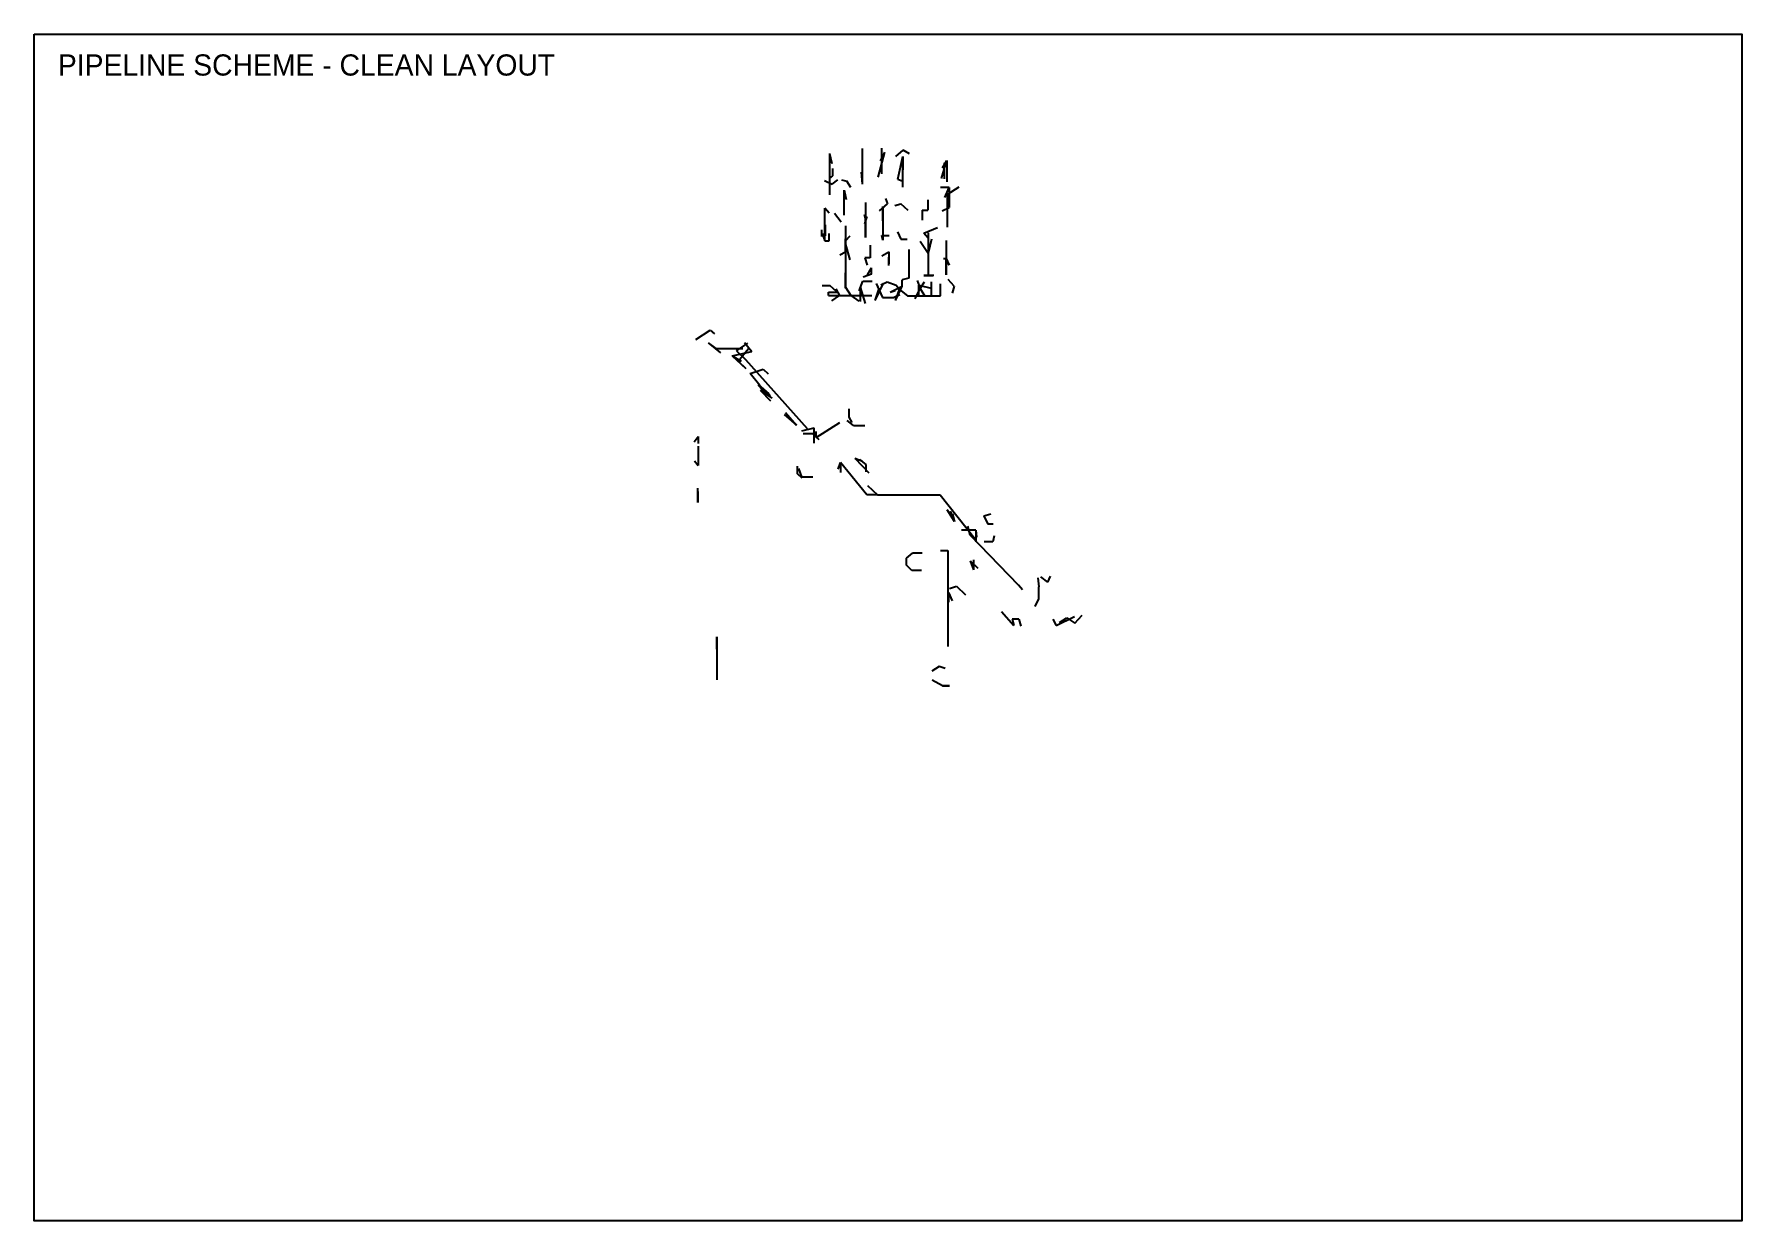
# Model space of a CAD drawing. Header units: millimetres. Extents: x 8 to 412, y 8 to 289.
import ezdxf

# ---------------------------------------------------------------- set-up
doc = ezdxf.new("R2010")
doc.units = ezdxf.units.MM
for name, color, linetype in [('NOTES', 8, 'CONTINUOUS'), ('PIPE_MAIN', 7, 'CONTINUOUS'), ('SHEET', 7, 'CONTINUOUS')]:
    doc.layers.add(name, color=color, linetype=linetype)

msp = doc.modelspace()

# ---------------------------------------------------------------- linework, layer by layer
at = {"layer": 'PIPE_MAIN'}
for points in [[(196.227, 260.445), (196.227, 254.543)], [(196.227, 260.445), (196.735, 258.069)], [(196.227, 260.445), (196.735, 258.069)], [(196.227, 260.445), (196.227, 258.09)], [(196.227, 260.445), (196.227, 258.09)], [(196.227, 258.09), (196.227, 254.627)], [(203.903, 261.622), (203.903, 253.205)], [(203.903, 261.622), (203.903, 253.205)], [(207.679, 254.847), (209.213, 260.749)], [(208.229, 258.725), (209.213, 260.749)], [(208.474, 258.781), (208.229, 258.725)], [(208.474, 261.681), (208.474, 257.237)], [(208.474, 261.681), (208.474, 259.487)], [(208.474, 261.681), (208.474, 258.781)], [(208.474, 259.487), (208.474, 258.781)], [(208.474, 258.781), (208.474, 255.612)], [(211.865, 259.686), (213.594, 261.196)], [(212.289, 254.368), (213.486, 259.76)], [(213.486, 253.945), (213.486, 259.76)], [(213.486, 259.76), (213.486, 256.594)], [(215.114, 260.368), (213.594, 261.196)], [(222.618, 254.501), (223.909, 258.75)], [(222.834, 257.08), (223.909, 258.75)], [(223.339, 256.157), (223.339, 258.233)], [(223.909, 258.75), (223.909, 253.753)], [(194.989, 254.064), (196.854, 253.184)], [(196.227, 254.543), (196.963, 255.168)], [(196.227, 254.543), (196.227, 250.658)], [(196.227, 254.543), (196.227, 250.658)], [(196.227, 254.543), (196.227, 250.658)], [(196.854, 253.184), (198.184, 254.176)], [(196.963, 255.168), (196.963, 256.922)], [(198.992, 254.18), (200.274, 253.893)], [(203.63, 256.049), (203.903, 253.205)], [(212.289, 254.368), (213.49, 253.935)], [(223.339, 254.463), (223.339, 256.157)], [(223.339, 254.463), (223.339, 256.157)], [(199.619, 245.892), (199.619, 251.786)], [(199.619, 251.786), (200.126, 249.602)], [(199.619, 251.786), (200.126, 249.602)], [(201.225, 252.391), (200.274, 253.893)], [(213.49, 252.443), (213.49, 253.935)], [(224.458, 252.391), (222.418, 252.391)], [(223.444, 250.039), (224.458, 252.391)], [(223.944, 250.766), (226.786, 252.558)], [(223.944, 250.766), (223.944, 243.037)], [(224.458, 252.391), (224.458, 247.642)], [(195.108, 239.777), (195.108, 247.495)], [(196.094, 246.349), (195.108, 247.495)], [(197.365, 246.374), (198.947, 244.281)], [(204.397, 245.996), (204.701, 244.861)], [(204.701, 248.893), (204.701, 244.861)], [(208.008, 246.87), (209.919, 248.537)], [(208.761, 247.883), (208.761, 239.997)], [(208.761, 244.553), (208.761, 247.883)], [(208.761, 247.883), (208.761, 244.553)], [(209.419, 249.767), (209.919, 248.537)], [(211.585, 248.138), (213.055, 248.516)], [(214.774, 247.003), (213.055, 248.516)], [(218.06, 247.087), (218.06, 244.683)], [(218.06, 247.087), (219.383, 247.087)], [(219.383, 249.487), (219.383, 247.087)], [(222.792, 246.919), (224.458, 247.642)], [(194.327, 242.39), (194.327, 240.86)], [(195.146, 243.592), (195.146, 240.968)], [(199.934, 243.372), (199.934, 238.903)], [(204.505, 243.809), (205.117, 245.584)], [(204.701, 244.861), (205.117, 245.584)], [(204.701, 244.861), (204.701, 240.601)], [(204.701, 240.601), (204.701, 244.861)], [(204.701, 240.601), (204.701, 244.861)], [(204.701, 244.861), (204.701, 240.601)], [(204.701, 244.861), (204.701, 240.601)], [(212.278, 241.954), (213.007, 240.217)], [(218.494, 241.604), (221.704, 242.939)], [(194.435, 241.513), (195.108, 239.777)], [(195.108, 239.777), (196.105, 239.777)], [(196.105, 239.777), (196.105, 241.513)], [(199.934, 239.843), (201.103, 241)], [(199.934, 237.104), (199.934, 240.311)], [(199.934, 239.843), (199.934, 237.104)], [(199.934, 238.903), (200.981, 235.294)], [(199.934, 238.903), (199.934, 232.247)], [(199.934, 238.903), (200.981, 235.294)], [(205.803, 238.771), (205.803, 235.783)], [(208.533, 241.031), (210.256, 241.031)], [(208.761, 239.997), (208.533, 241.031)], [(213.007, 240.217), (214.498, 240.217)], [(217.626, 239.717), (219.45, 236.908)], [(219.464, 240.465), (218.494, 241.604)], [(219.45, 241.706), (219.45, 236.908)], [(219.45, 241.706), (219.45, 236.908)], [(219.45, 241.706), (219.45, 236.908)], [(220.294, 240.207), (219.45, 236.908)], [(219.831, 238.673), (219.45, 236.908)], [(223.766, 239.875), (223.766, 235.598)], [(199.934, 237.104), (198.653, 236.454)], [(199.934, 237.104), (199.934, 232.247)], [(204.498, 235.783), (205.054, 234.085)], [(205.803, 235.783), (204.498, 235.783)], [(208.509, 236.241), (210.185, 237.195)], [(210.185, 237.195), (210.185, 234.413)], [(210.185, 235.94), (210.185, 234.413)], [(210.185, 233.973), (210.185, 235.94)], [(214.893, 237.729), (214.893, 234.302)], [(214.893, 234.302), (214.893, 231.01)], [(219.45, 236.908), (219.45, 231.353)], [(219.45, 236.908), (219.45, 231.353)], [(219.45, 236.908), (219.45, 231.353)], [(219.45, 236.908), (219.45, 231.353)], [(223.118, 235.598), (223.766, 235.598)], [(223.766, 235.598), (223.766, 231.789)], [(223.766, 231.789), (223.766, 235.598)], [(223.766, 235.598), (224.448, 234.046)], [(223.766, 235.598), (224.448, 234.046)], [(224.448, 234.046), (223.766, 235.598)], [(199.934, 228.62), (199.934, 232.247)], [(199.934, 232.247), (199.934, 228.879)], [(199.934, 232.247), (199.934, 228.879)], [(203.192, 227.963), (204.085, 230.255)], [(204.085, 230.255), (206.276, 230.255)], [(206.133, 231.971), (204.162, 231.209)], [(205.163, 231.789), (206.133, 233.428)], [(206.133, 231.971), (206.133, 233.428)], [(208.313, 229.448), (209.773, 230.091)], [(209.773, 230.091), (211.942, 229.364)], [(214.893, 231.01), (213.364, 230.612)], [(213.364, 229.088), (213.364, 230.612)], [(216.853, 230.409), (217.626, 228.564)], [(216.853, 230.409), (217.626, 228.564)], [(217.626, 228.564), (218.634, 230.126)], [(217.626, 228.564), (218.634, 230.126)], [(220.819, 231.583), (218.446, 231.583)], [(218.446, 231.583), (220.563, 231.583)], [(220.157, 230.161), (220.157, 227.09)], [(220.157, 230.161), (220.157, 227.09)], [(220.157, 230.161), (220.157, 228.62)], [(225.627, 229.12), (224.203, 230.703)], [(194.435, 229.294), (196.266, 229.294)], [(195.986, 227.67), (198.012, 227.67)], [(195.986, 226.936), (195.986, 227.67)], [(195.986, 226.936), (201.191, 226.936)], [(198.012, 227.67), (196.266, 229.294)], [(196.735, 225.671), (198.517, 226.877)], [(197.715, 228.498), (198.517, 226.877)], [(199.934, 228.879), (201.191, 226.936)], [(201.191, 226.936), (206.147, 226.936)], [(201.191, 226.936), (203.084, 225.559)], [(203.438, 228.9), (204.638, 224.986)], [(203.438, 228.9), (203.438, 225.489)], [(206.934, 225.685), (208.911, 229.812)], [(206.934, 225.685), (207.865, 228.327)], [(207.232, 229.763), (208.712, 226.401)], [(207.232, 229.763), (207.865, 228.327)], [(207.865, 228.327), (208.712, 226.401)], [(208.712, 226.401), (211.449, 226.401)], [(210.515, 227.663), (213.364, 229.088)], [(210.515, 227.663), (211.656, 228.068)], [(212.81, 227.062), (211.449, 226.401)], [(211.803, 225.717), (213.364, 229.088)], [(211.803, 225.717), (212.695, 228.323)], [(211.942, 229.364), (212.695, 228.323)], [(212.695, 228.323), (214.641, 226.852)], [(214.641, 226.852), (222.425, 226.852)], [(216.436, 226.108), (217.626, 228.564)], [(217.249, 226.856), (217.249, 229.357)], [(217.249, 229.357), (220.157, 228.62)], [(217.626, 228.564), (218.694, 226.744)], [(222.425, 226.852), (222.425, 229.644)], [(225.627, 229.12), (225.117, 227.488)], [(164.661, 216.492), (168.021, 218.704)], [(168.021, 218.704), (169.06, 217.862)], [(167.538, 215.758), (170.478, 213.34)], [(167.538, 215.758), (169.386, 214.361)], [(169.386, 214.361), (175.76, 214.361)], [(173.18, 212.683), (177.852, 213.704)], [(174.191, 213.868), (176.922, 215.615)], [(174.191, 213.868), (176.393, 211.761)], [(174.584, 211.356), (177.072, 214.364)], [(176.155, 215.835), (177.852, 213.704)], [(173.18, 212.683), (176.4, 209.63)], [(173.18, 212.683), (175.304, 211.387)], [(174.584, 211.356), (176.4, 209.63)], [(174.584, 211.356), (176.4, 209.63)], [(176.393, 211.761), (190.897, 195.478)], [(177.443, 208.463), (180.554, 209.521)], [(179.774, 205.667), (177.443, 208.463)], [(179.329, 205.856), (182.175, 203.267)], [(179.329, 205.856), (181.85, 203.704)], [(179.329, 205.856), (181.408, 203.379)], [(179.774, 205.667), (182.571, 202.683)], [(180.554, 209.521), (181.685, 208.372)], [(179.812, 204.574), (182.245, 202.026)], [(179.812, 204.574), (182.571, 202.683)], [(185.462, 198.787), (188.363, 196.289)], [(185.818, 199.249), (188.363, 196.289)], [(185.818, 199.249), (188.363, 196.289)], [(200.799, 198.204), (200.799, 200.112)], [(201.537, 196.925), (200.799, 198.204)], [(164.252, 192.323), (165.144, 193.634)], [(165.144, 193.634), (165.144, 191.928)], [(189.651, 194.902), (192.573, 195.629)], [(192.241, 194.269), (190.005, 194.269)], [(192.241, 194.269), (193.669, 192.886)], [(192.573, 192.009), (192.573, 195.629)], [(193.053, 193.354), (198.593, 196.942)], [(193.053, 193.354), (193.053, 194.745)], [(201.891, 196.17), (200.35, 197.376)], [(201.891, 196.17), (204.494, 196.17)], [(165.141, 191.355), (165.141, 188.92)], [(164.276, 187.826), (165.141, 186.722)], [(165.141, 188.92), (165.141, 186.722)], [(188.618, 184.758), (188.618, 186.589)], [(188.839, 186.02), (189.546, 184.042)], [(198.212, 185.87), (198.748, 187.487)], [(205.019, 179.79), (198.748, 187.487)], [(198.748, 187.487), (198.748, 185.129)], [(202.153, 188.515), (205.492, 185.021)], [(202.153, 188.515), (203.959, 187.749)], [(203.301, 188.186), (204.733, 187.03)], [(204.733, 187.03), (204.733, 185.237)], [(189.767, 183.77), (188.618, 184.758)], [(189.546, 184.042), (192.251, 184.042)], [(205.163, 182.068), (207.505, 179.79)], [(165.123, 178.025), (165.123, 181.411)], [(165.123, 180.649), (165.123, 178.025)], [(207.505, 179.79), (205.019, 179.79)], [(207.505, 179.79), (222.299, 179.79)], [(222.299, 179.79), (230.534, 169.479)], [(225.736, 173.528), (223.951, 176.268)], [(224.648, 175.95), (225.736, 173.528)], [(225.194, 175.401), (225.736, 173.528)], [(232.634, 174.846), (234.273, 175.373)], [(232.634, 174.846), (233.534, 172.864)], [(230.748, 171.47), (227.346, 171.47)], [(228.809, 172.428), (229.299, 170.419)], [(229.299, 170.419), (240.782, 158.486)], [(230.748, 171.47), (230.748, 168.738)], [(230.748, 171.47), (230.884, 169.828)], [(234.846, 172.864), (233.534, 172.864)], [(235.074, 170.118), (234.714, 168.696)], [(214.372, 164.835), (215.807, 166.026)], [(218.106, 166.026), (215.807, 166.026)], [(222.411, 166.655), (224.105, 166.655)], [(224.105, 166.655), (224.105, 143.982)], [(234.714, 168.696), (232.673, 168.696)], [(214.372, 163.228), (214.372, 164.835)], [(215.649, 161.924), (214.372, 163.228)], [(217.928, 161.924), (215.649, 161.924)], [(229.369, 164.206), (231.214, 162.508)], [(229.369, 164.206), (230.17, 162.103)], [(230.17, 164.514), (230.17, 162.103)], [(230.17, 164.514), (230.17, 162.103)], [(224.529, 157.71), (226.174, 158.284)], [(226.174, 158.284), (228.284, 156.25)], [(241.745, 157.396), (240.782, 158.486)], [(245.378, 160.226), (245.606, 158.119)], [(245.606, 155.272), (245.606, 158.119)], [(245.991, 160.432), (247.695, 159.209)], [(248.251, 160.6), (247.695, 159.209)], [(224.269, 156.771), (224.269, 154.447)], [(224.269, 156.771), (225.113, 154.803)], [(244.786, 153.437), (245.606, 155.272)], [(236.782, 152.305), (239.683, 148.947)], [(240.923, 150.467), (239.278, 150.467)], [(239.278, 150.467), (239.683, 148.947)], [(240.923, 150.467), (241.395, 148.849)], [(248.948, 150.488), (249.673, 148.993)], [(249.673, 148.993), (254.044, 151.117)], [(250.484, 149.674), (252.224, 150.764)], [(252.224, 150.764), (254.128, 149.555)], [(254.128, 149.555), (255.822, 151.414)], [(169.554, 146.288), (169.554, 136.155)], [(169.554, 143.409), (169.554, 146.288)], [(222.058, 139.303), (220.377, 138.22)], [(223.524, 138.832), (222.058, 139.303)], [(222.856, 134.702), (220.444, 136.068)], [(224.525, 134.702), (222.856, 134.702)], [(222.856, 134.702), (224.525, 134.702)]]:
    msp.add_lwpolyline(points, dxfattribs=at)
at = {"layer": 'SHEET'}
msp.add_lwpolyline([(8.4, 288.614), (411.6, 288.614), (411.6, 8.386), (8.4, 8.386)], close=True, dxfattribs=at)

# ---------------------------------------------------------------- texts
at = {"layer": 'NOTES'}
msp.add_text('PIPELINE SCHEME - CLEAN LAYOUT', height=5, dxfattribs=at).set_placement((14, 278.831))

doc.saveas('drawing.dxf')
